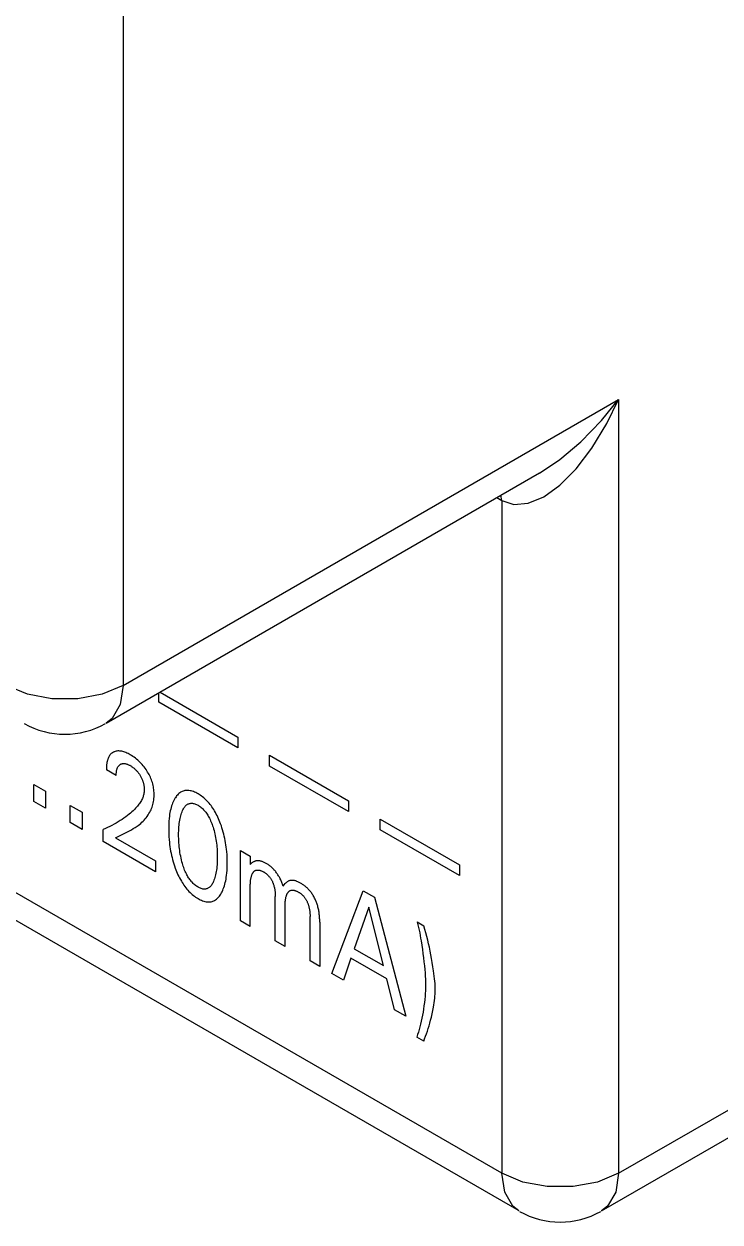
# Model space of a CAD drawing. Extents: x 0 to 420, y 0 to 297.
# Drawn here: x 182.86 to 191.31, y 113.98 to 128.52 of the extents above; entities that cross this region are included whole.
import ezdxf

# ---------------------------------------------------------------- set-up
doc = ezdxf.new("R2010")
doc.units = 0
doc.header["$LTSCALE"] = 23.1
doc.layers.add('40000_ISO', color=7, linetype='CONTINUOUS')

msp = doc.modelspace()

# ---------------------------------------------------------------- linework, layer by layer
at = {"layer": '40000_ISO', "color": 7, "linetype": 'CONTINUOUS'}
for p, q in [((184.064, 155.597), (184.064, 120.487)), ((188.66, 114.567), (164.972, 128.244)), ((188.868, 114.11), (165.179, 127.786)), ((184.064, 120.487), (190.075, 123.957)), ((189.868, 123.702), (190.075, 123.957)), ((189.933, 123.665), (190.075, 123.957)), ((190.075, 123.957), (190.075, 114.567)), ((189.619, 123.445), (189.868, 123.702)), ((189.753, 123.368), (189.933, 123.665)), ((189.364, 123.23), (189.619, 123.445)), ((189.561, 123.117), (189.753, 123.368)), ((189.117, 123.066), (189.364, 123.23)), ((183.857, 120.029), (189.118, 123.067)), ((189.365, 122.92), (189.561, 123.117)), ((189.168, 122.778), (189.365, 122.92)), ((188.6, 122.768), (188.66, 122.732)), ((188.66, 122.732), (188.648, 122.796)), ((188.66, 122.732), (188.807, 122.685)), ((188.66, 122.732), (188.66, 114.567)), ((188.979, 122.699), (189.168, 122.778)), ((188.807, 122.685), (188.979, 122.699)), ((190.075, 114.567), (202.308, 121.63)), ((189.867, 114.11), (201.351, 120.739)), ((182.903, 120.381), (182.65, 120.487)), ((184.064, 120.487), (183.811, 120.381)), ((184.064, 120.487), (184.03, 120.257)), ((184.496, 120.286), (184.496, 120.398)), ((184.512, 120.408), (185.456, 119.862)), ((183.201, 120.325), (182.903, 120.381)), ((183.514, 120.325), (183.201, 120.325)), ((183.811, 120.381), (183.514, 120.325)), ((184.03, 120.257), (183.93, 120.086)), ((185.456, 119.732), (184.496, 120.286)), ((183.93, 120.086), (183.857, 120.029)), ((185.456, 119.862), (185.456, 119.732)), ((183.926, 119.664), (183.921, 119.66)), ((183.93, 119.668), (183.926, 119.664)), ((183.935, 119.671), (183.93, 119.668)), ((183.94, 119.674), (183.935, 119.671)), ((183.945, 119.677), (183.94, 119.674)), ((183.95, 119.68), (183.945, 119.677)), ((183.955, 119.682), (183.95, 119.68)), ((183.966, 119.686), (183.955, 119.682)), ((183.978, 119.69), (183.966, 119.686)), ((183.99, 119.692), (183.978, 119.69)), ((184.002, 119.693), (183.99, 119.692)), ((184.013, 119.693), (184.002, 119.693)), ((184.024, 119.692), (184.013, 119.693)), ((184.036, 119.691), (184.024, 119.692)), ((184.047, 119.689), (184.036, 119.691)), ((184.059, 119.686), (184.047, 119.689)), ((184.071, 119.683), (184.059, 119.686)), ((184.084, 119.678), (184.071, 119.683)), ((184.097, 119.673), (184.084, 119.678)), ((184.111, 119.667), (184.097, 119.673)), ((184.124, 119.661), (184.111, 119.667)), ((183.864, 119.529), (183.863, 119.52)), ((183.863, 119.52), (183.863, 119.511)), ((183.866, 119.537), (183.864, 119.529)), ((183.867, 119.546), (183.866, 119.537)), ((183.868, 119.554), (183.867, 119.546)), ((183.87, 119.563), (183.868, 119.554)), ((183.872, 119.569), (183.87, 119.563)), ((183.873, 119.576), (183.872, 119.569)), ((183.875, 119.582), (183.873, 119.576)), ((183.877, 119.589), (183.875, 119.582)), ((183.879, 119.595), (183.877, 119.589)), ((183.881, 119.601), (183.879, 119.595)), ((183.884, 119.607), (183.881, 119.601)), ((183.886, 119.612), (183.884, 119.607)), ((183.889, 119.618), (183.886, 119.612)), ((183.892, 119.623), (183.889, 119.618)), ((183.895, 119.628), (183.892, 119.623)), ((183.898, 119.633), (183.895, 119.628)), ((183.901, 119.638), (183.898, 119.633)), ((183.905, 119.643), (183.901, 119.638)), ((183.909, 119.648), (183.905, 119.643)), ((183.913, 119.652), (183.909, 119.648)), ((183.917, 119.656), (183.913, 119.652)), ((183.921, 119.66), (183.917, 119.656)), ((184.015, 119.517), (184.019, 119.521)), ((184.019, 119.521), (184.023, 119.525)), ((184.023, 119.525), (184.027, 119.528)), ((184.027, 119.528), (184.032, 119.531)), ((184.032, 119.531), (184.036, 119.533)), ((184.036, 119.533), (184.041, 119.535)), ((184.041, 119.535), (184.046, 119.537)), ((184.046, 119.537), (184.051, 119.538)), ((184.051, 119.538), (184.056, 119.539)), ((184.056, 119.539), (184.062, 119.54)), ((184.062, 119.54), (184.067, 119.541)), ((184.067, 119.541), (184.073, 119.541)), ((184.073, 119.541), (184.079, 119.54)), ((184.079, 119.54), (184.085, 119.54)), ((184.085, 119.54), (184.091, 119.539)), ((184.091, 119.539), (184.097, 119.537)), ((184.097, 119.537), (184.103, 119.536)), ((184.103, 119.536), (184.11, 119.534)), ((184.11, 119.534), (184.116, 119.531)), ((184.116, 119.531), (184.123, 119.529)), ((184.123, 119.529), (184.13, 119.526)), ((184.137, 119.654), (184.124, 119.661)), ((184.13, 119.526), (184.137, 119.522)), ((184.151, 119.647), (184.137, 119.654)), ((184.137, 119.522), (184.144, 119.519)), ((184.144, 119.519), (184.151, 119.515)), ((184.166, 119.637), (184.151, 119.647)), ((184.182, 119.627), (184.166, 119.637)), ((184.197, 119.617), (184.182, 119.627)), ((184.213, 119.605), (184.197, 119.617)), ((184.228, 119.593), (184.213, 119.605)), ((184.242, 119.581), (184.228, 119.593)), ((184.256, 119.569), (184.242, 119.581)), ((184.269, 119.556), (184.256, 119.569)), ((184.283, 119.542), (184.269, 119.556)), ((184.296, 119.528), (184.283, 119.542)), ((184.308, 119.514), (184.296, 119.528)), ((185.84, 119.641), (186.8, 119.086)), ((185.84, 119.51), (185.84, 119.641)), ((183.862, 119.502), (183.861, 119.493)), ((183.861, 119.493), (183.861, 119.484)), ((183.861, 119.484), (183.861, 119.474)), ((183.861, 119.474), (183.861, 119.465)), ((183.981, 119.396), (183.861, 119.465)), ((183.863, 119.511), (183.862, 119.502)), ((183.981, 119.422), (183.982, 119.431)), ((183.981, 119.414), (183.981, 119.422)), ((183.981, 119.405), (183.981, 119.414)), ((183.981, 119.396), (183.981, 119.405)), ((183.982, 119.431), (183.983, 119.439)), ((183.983, 119.439), (183.984, 119.447)), ((183.984, 119.447), (183.986, 119.455)), ((183.986, 119.455), (183.987, 119.462)), ((183.987, 119.462), (183.989, 119.469)), ((183.989, 119.469), (183.991, 119.476)), ((183.991, 119.476), (183.993, 119.482)), ((183.993, 119.482), (183.996, 119.488)), ((183.996, 119.488), (183.998, 119.494)), ((183.998, 119.494), (184.001, 119.499)), ((184.001, 119.499), (184.004, 119.504)), ((184.004, 119.504), (184.008, 119.509)), ((184.008, 119.509), (184.011, 119.513)), ((184.011, 119.513), (184.015, 119.517)), ((184.151, 119.515), (184.157, 119.511)), ((184.157, 119.511), (184.164, 119.507)), ((184.164, 119.507), (184.171, 119.502)), ((184.171, 119.502), (184.177, 119.498)), ((184.177, 119.498), (184.184, 119.493)), ((184.184, 119.493), (184.19, 119.488)), ((184.19, 119.488), (184.197, 119.482)), ((184.197, 119.482), (184.203, 119.477)), ((184.203, 119.477), (184.209, 119.472)), ((184.209, 119.472), (184.215, 119.467)), ((184.215, 119.467), (184.22, 119.461)), ((184.22, 119.461), (184.226, 119.455)), ((184.226, 119.455), (184.232, 119.449)), ((184.232, 119.449), (184.237, 119.443)), ((184.237, 119.443), (184.242, 119.436)), ((184.242, 119.436), (184.247, 119.43)), ((184.247, 119.43), (184.252, 119.423)), ((184.252, 119.423), (184.257, 119.417)), ((184.257, 119.417), (184.262, 119.41)), ((184.262, 119.41), (184.266, 119.403)), ((184.266, 119.403), (184.271, 119.396)), ((184.271, 119.396), (184.275, 119.388)), ((184.275, 119.388), (184.28, 119.38)), ((184.28, 119.38), (184.284, 119.372)), ((184.32, 119.499), (184.308, 119.514)), ((184.331, 119.484), (184.32, 119.499)), ((184.342, 119.468), (184.331, 119.484)), ((184.353, 119.452), (184.342, 119.468)), ((184.362, 119.437), (184.353, 119.452)), ((184.371, 119.421), (184.362, 119.437)), ((184.379, 119.406), (184.371, 119.421)), ((184.387, 119.39), (184.379, 119.406)), ((184.395, 119.374), (184.387, 119.39)), ((184.401, 119.358), (184.395, 119.374)), ((186.8, 118.956), (185.84, 119.51)), ((182.979, 119.287), (183.121, 119.205)), ((182.979, 119.08), (182.979, 119.287)), ((184.284, 119.372), (184.288, 119.364)), ((184.288, 119.364), (184.292, 119.356)), ((184.292, 119.356), (184.295, 119.348)), ((184.295, 119.348), (184.298, 119.34)), ((184.298, 119.34), (184.301, 119.332)), ((184.301, 119.332), (184.304, 119.325)), ((184.304, 119.325), (184.306, 119.317)), ((184.306, 119.317), (184.308, 119.31)), ((184.308, 119.31), (184.31, 119.302)), ((184.31, 119.302), (184.312, 119.295)), ((184.312, 119.295), (184.314, 119.287)), ((184.314, 119.287), (184.315, 119.28)), ((184.315, 119.28), (184.317, 119.271)), ((184.317, 119.271), (184.318, 119.261)), ((184.318, 119.261), (184.319, 119.252)), ((184.319, 119.252), (184.32, 119.243)), ((184.32, 119.243), (184.32, 119.234)), ((184.32, 119.234), (184.321, 119.226)), ((184.408, 119.341), (184.401, 119.358)), ((184.413, 119.325), (184.408, 119.341)), ((184.419, 119.308), (184.413, 119.325)), ((184.423, 119.292), (184.419, 119.308)), ((184.427, 119.275), (184.423, 119.292)), ((184.431, 119.259), (184.427, 119.275)), ((184.434, 119.241), (184.431, 119.259)), ((184.436, 119.223), (184.434, 119.241)), ((183.121, 119.205), (183.121, 118.998)), ((184.286, 119.091), (184.279, 119.079)), ((184.292, 119.103), (184.286, 119.091)), ((184.298, 119.116), (184.292, 119.103)), ((184.302, 119.126), (184.298, 119.116)), ((184.306, 119.136), (184.302, 119.126)), ((184.309, 119.147), (184.306, 119.136)), ((184.312, 119.158), (184.309, 119.147)), ((184.315, 119.169), (184.312, 119.158)), ((184.317, 119.18), (184.315, 119.169)), ((184.319, 119.192), (184.317, 119.18)), ((184.32, 119.204), (184.319, 119.192)), ((184.321, 119.217), (184.32, 119.204)), ((184.321, 119.226), (184.321, 119.217)), ((184.433, 119.079), (184.436, 119.097)), ((184.438, 119.206), (184.436, 119.223)), ((184.436, 119.097), (184.438, 119.116)), ((184.439, 119.188), (184.438, 119.206)), ((184.438, 119.116), (184.44, 119.135)), ((184.44, 119.171), (184.439, 119.188)), ((184.44, 119.155), (184.44, 119.171)), ((184.44, 119.135), (184.44, 119.155)), ((184.68, 119.092), (184.672, 119.077)), ((184.688, 119.107), (184.68, 119.092)), ((184.696, 119.122), (184.688, 119.107)), ((184.699, 119.125), (184.696, 119.122)), ((184.706, 119.137), (184.699, 119.125)), ((184.714, 119.147), (184.706, 119.137)), ((184.723, 119.157), (184.714, 119.147)), ((184.732, 119.167), (184.723, 119.157)), ((184.741, 119.175), (184.732, 119.167)), ((184.751, 119.183), (184.741, 119.175)), ((184.761, 119.191), (184.751, 119.183)), ((184.772, 119.197), (184.761, 119.191)), ((184.782, 119.202), (184.772, 119.197)), ((184.793, 119.206), (184.782, 119.202)), ((184.804, 119.209), (184.793, 119.206)), ((184.815, 119.211), (184.804, 119.209)), ((184.827, 119.213), (184.815, 119.211)), ((184.839, 119.214), (184.827, 119.213)), ((184.851, 119.213), (184.839, 119.214)), ((184.863, 119.212), (184.851, 119.213)), ((184.876, 119.21), (184.863, 119.212)), ((184.89, 119.207), (184.876, 119.21)), ((184.903, 119.203), (184.89, 119.207)), ((184.917, 119.199), (184.903, 119.203)), ((184.931, 119.193), (184.917, 119.199)), ((184.945, 119.187), (184.931, 119.193)), ((184.959, 119.18), (184.945, 119.187)), ((184.973, 119.172), (184.959, 119.18)), ((184.987, 119.164), (184.973, 119.172)), ((185.001, 119.155), (184.987, 119.164)), ((185.015, 119.145), (185.001, 119.155)), ((185.028, 119.134), (185.015, 119.145)), ((185.042, 119.123), (185.028, 119.134)), ((185.056, 119.112), (185.042, 119.123)), ((185.069, 119.099), (185.056, 119.112)), ((185.082, 119.086), (185.069, 119.099)), ((185.095, 119.073), (185.082, 119.086)), ((186.8, 119.086), (186.8, 118.956)), ((183.121, 118.998), (182.979, 119.08)), ((183.423, 119.03), (183.566, 118.948)), ((183.423, 118.824), (183.423, 119.03)), ((183.566, 118.948), (183.566, 118.741)), ((184.153, 118.938), (184.136, 118.925)), ((184.169, 118.953), (184.153, 118.938)), ((184.185, 118.967), (184.169, 118.953)), ((184.201, 118.982), (184.185, 118.967)), ((184.216, 118.998), (184.201, 118.982)), ((184.231, 119.014), (184.216, 118.998)), ((184.24, 119.024), (184.231, 119.014)), ((184.248, 119.034), (184.24, 119.024)), ((184.256, 119.045), (184.248, 119.034)), ((184.264, 119.056), (184.256, 119.045)), ((184.272, 119.067), (184.264, 119.056)), ((184.279, 119.079), (184.272, 119.067)), ((184.378, 118.933), (184.388, 118.951)), ((184.388, 118.951), (184.396, 118.965)), ((184.396, 118.965), (184.403, 118.98)), ((184.403, 118.98), (184.409, 118.995)), ((184.409, 118.995), (184.415, 119.011)), ((184.415, 119.011), (184.42, 119.027)), ((184.42, 119.027), (184.425, 119.044)), ((184.425, 119.044), (184.429, 119.061)), ((184.429, 119.061), (184.433, 119.079)), ((184.633, 118.946), (184.629, 118.924)), ((184.637, 118.967), (184.633, 118.946)), ((184.642, 118.988), (184.637, 118.967)), ((184.647, 119.008), (184.642, 118.988)), ((184.653, 119.027), (184.647, 119.008)), ((184.659, 119.044), (184.653, 119.027)), ((184.665, 119.061), (184.659, 119.044)), ((184.672, 119.077), (184.665, 119.061)), ((184.768, 118.923), (184.773, 118.939)), ((184.773, 118.939), (184.779, 118.954)), ((184.779, 118.954), (184.785, 118.969)), ((184.785, 118.969), (184.79, 118.979)), ((184.79, 118.979), (184.795, 118.989)), ((184.795, 118.989), (184.8, 118.998)), ((184.8, 118.998), (184.806, 119.007)), ((184.806, 119.007), (184.812, 119.015)), ((184.812, 119.015), (184.819, 119.023)), ((184.819, 119.023), (184.826, 119.03)), ((184.826, 119.03), (184.833, 119.037)), ((184.833, 119.037), (184.84, 119.042)), ((184.84, 119.042), (184.847, 119.046)), ((184.847, 119.046), (184.854, 119.05)), ((184.854, 119.05), (184.862, 119.053)), ((184.862, 119.053), (184.87, 119.055)), ((184.87, 119.055), (184.878, 119.057)), ((184.878, 119.057), (184.887, 119.058)), ((184.887, 119.058), (184.896, 119.058)), ((184.896, 119.058), (184.905, 119.058)), ((184.905, 119.058), (184.914, 119.056)), ((184.914, 119.056), (184.924, 119.054)), ((184.924, 119.054), (184.933, 119.051)), ((184.933, 119.051), (184.943, 119.048)), ((184.943, 119.048), (184.953, 119.043)), ((184.953, 119.043), (184.963, 119.039)), ((184.963, 119.039), (184.973, 119.033)), ((184.973, 119.033), (184.983, 119.027)), ((184.983, 119.027), (184.992, 119.021)), ((184.992, 119.021), (185.002, 119.013)), ((185.002, 119.013), (185.012, 119.006)), ((185.012, 119.006), (185.022, 118.998)), ((185.022, 118.998), (185.031, 118.989)), ((185.031, 118.989), (185.04, 118.98)), ((185.04, 118.98), (185.049, 118.97)), ((185.049, 118.97), (185.058, 118.959)), ((185.058, 118.959), (185.067, 118.948)), ((185.067, 118.948), (185.075, 118.937)), ((185.075, 118.937), (185.083, 118.925)), ((185.107, 119.059), (185.095, 119.073)), ((185.119, 119.044), (185.107, 119.059)), ((185.131, 119.029), (185.119, 119.044)), ((185.142, 119.014), (185.131, 119.029)), ((185.153, 118.998), (185.142, 119.014)), ((185.163, 118.982), (185.153, 118.998)), ((185.173, 118.965), (185.163, 118.982)), ((185.184, 118.946), (185.173, 118.965)), ((185.195, 118.927), (185.184, 118.946)), ((183.566, 118.741), (183.423, 118.824)), ((183.954, 118.803), (183.929, 118.79)), ((183.979, 118.817), (183.954, 118.803)), ((184.003, 118.832), (183.979, 118.817)), ((184.028, 118.847), (184.003, 118.832)), ((184.051, 118.862), (184.028, 118.847)), ((184.074, 118.878), (184.051, 118.862)), ((184.097, 118.894), (184.074, 118.878)), ((184.119, 118.911), (184.097, 118.894)), ((184.136, 118.925), (184.119, 118.911)), ((184.248, 118.79), (184.263, 118.802)), ((184.263, 118.802), (184.278, 118.814)), ((184.278, 118.814), (184.292, 118.827)), ((184.292, 118.827), (184.306, 118.84)), ((184.306, 118.84), (184.319, 118.854)), ((184.319, 118.854), (184.332, 118.868)), ((184.332, 118.868), (184.344, 118.883)), ((184.344, 118.883), (184.356, 118.899)), ((184.356, 118.899), (184.367, 118.916)), ((184.367, 118.916), (184.378, 118.933)), ((184.618, 118.812), (184.617, 118.781)), ((184.62, 118.842), (184.618, 118.812)), ((184.623, 118.872), (184.62, 118.842)), ((184.626, 118.902), (184.623, 118.872)), ((184.629, 118.924), (184.626, 118.902)), ((184.741, 118.771), (184.743, 118.793)), ((184.743, 118.793), (184.745, 118.813)), ((184.745, 118.813), (184.748, 118.833)), ((184.748, 118.833), (184.751, 118.853)), ((184.751, 118.853), (184.755, 118.872)), ((184.755, 118.872), (184.759, 118.89)), ((184.759, 118.89), (184.763, 118.907)), ((184.763, 118.907), (184.768, 118.923)), ((185.083, 118.925), (185.091, 118.913)), ((185.091, 118.913), (185.098, 118.901)), ((185.098, 118.901), (185.105, 118.889)), ((185.105, 118.889), (185.112, 118.876)), ((185.112, 118.876), (185.119, 118.861)), ((185.119, 118.861), (185.126, 118.845)), ((185.126, 118.845), (185.133, 118.83)), ((185.133, 118.83), (185.139, 118.814)), ((185.139, 118.814), (185.145, 118.799)), ((185.145, 118.799), (185.15, 118.783)), ((185.205, 118.908), (185.195, 118.927)), ((185.214, 118.888), (185.205, 118.908)), ((185.223, 118.869), (185.214, 118.888)), ((185.231, 118.849), (185.223, 118.869)), ((185.239, 118.829), (185.231, 118.849)), ((185.247, 118.809), (185.239, 118.829)), ((185.256, 118.784), (185.247, 118.809)), ((187.184, 118.865), (188.144, 118.311)), ((187.184, 118.734), (187.184, 118.865)), ((183.85, 118.751), (183.823, 118.74)), ((183.823, 118.593), (183.823, 118.74)), ((183.876, 118.764), (183.85, 118.751)), ((183.903, 118.776), (183.876, 118.764)), ((183.929, 118.79), (183.903, 118.776)), ((183.973, 118.64), (183.997, 118.651)), ((183.997, 118.651), (184.069, 118.686)), ((184.069, 118.686), (184.093, 118.698)), ((184.093, 118.698), (184.117, 118.71)), ((184.117, 118.71), (184.141, 118.723)), ((184.141, 118.723), (184.164, 118.736)), ((184.164, 118.736), (184.188, 118.75)), ((184.188, 118.75), (184.21, 118.764)), ((184.21, 118.764), (184.233, 118.779)), ((184.233, 118.779), (184.248, 118.79)), ((184.617, 118.781), (184.617, 118.749)), ((184.617, 118.749), (184.617, 118.717)), ((184.617, 118.717), (184.618, 118.684)), ((184.618, 118.684), (184.62, 118.651)), ((184.62, 118.651), (184.622, 118.617)), ((184.738, 118.701), (184.739, 118.725)), ((184.738, 118.677), (184.738, 118.701)), ((184.738, 118.653), (184.738, 118.677)), ((184.739, 118.629), (184.738, 118.653)), ((184.739, 118.725), (184.74, 118.748)), ((184.74, 118.748), (184.741, 118.771)), ((185.15, 118.783), (185.156, 118.768)), ((185.156, 118.768), (185.16, 118.752)), ((185.16, 118.752), (185.162, 118.747)), ((185.162, 118.747), (185.168, 118.726)), ((185.168, 118.726), (185.173, 118.705)), ((185.173, 118.705), (185.178, 118.685)), ((185.178, 118.685), (185.182, 118.664)), ((185.182, 118.664), (185.186, 118.643)), ((185.264, 118.759), (185.256, 118.784)), ((185.272, 118.734), (185.264, 118.759)), ((185.279, 118.708), (185.272, 118.734)), ((185.286, 118.683), (185.279, 118.708)), ((185.292, 118.659), (185.286, 118.683)), ((185.298, 118.632), (185.292, 118.659)), ((188.144, 118.18), (187.184, 118.734)), ((184.459, 118.225), (183.823, 118.593)), ((183.973, 118.64), (184.459, 118.359)), ((184.622, 118.617), (184.626, 118.583)), ((184.626, 118.583), (184.629, 118.557)), ((184.629, 118.557), (184.633, 118.531)), ((184.633, 118.531), (184.637, 118.504)), ((184.637, 118.504), (184.641, 118.478)), ((184.74, 118.604), (184.739, 118.629)), ((184.741, 118.579), (184.74, 118.604)), ((184.743, 118.554), (184.741, 118.579)), ((184.745, 118.531), (184.743, 118.554)), ((184.748, 118.508), (184.745, 118.531)), ((184.751, 118.484), (184.748, 118.508)), ((185.186, 118.643), (185.191, 118.62)), ((185.191, 118.62), (185.194, 118.597)), ((185.194, 118.597), (185.197, 118.574)), ((185.197, 118.574), (185.2, 118.551)), ((185.2, 118.551), (185.202, 118.528)), ((185.202, 118.528), (185.204, 118.503)), ((185.204, 118.503), (185.206, 118.479)), ((185.303, 118.606), (185.298, 118.632)), ((185.308, 118.579), (185.303, 118.606)), ((185.312, 118.553), (185.308, 118.579)), ((185.316, 118.527), (185.312, 118.553)), ((185.319, 118.502), (185.316, 118.527)), ((185.323, 118.468), (185.319, 118.502)), ((184.459, 118.359), (184.459, 118.225)), ((184.641, 118.478), (184.647, 118.451)), ((184.647, 118.451), (184.653, 118.424)), ((184.653, 118.424), (184.659, 118.399)), ((184.659, 118.399), (184.665, 118.374)), ((184.665, 118.374), (184.672, 118.348)), ((184.754, 118.461), (184.751, 118.484)), ((184.758, 118.437), (184.754, 118.461)), ((184.763, 118.415), (184.758, 118.437)), ((184.767, 118.393), (184.763, 118.415)), ((184.772, 118.371), (184.767, 118.393)), ((184.778, 118.349), (184.772, 118.371)), ((185.206, 118.479), (185.207, 118.454)), ((185.207, 118.359), (185.206, 118.335)), ((185.207, 118.454), (185.207, 118.43)), ((185.207, 118.43), (185.207, 118.406)), ((185.207, 118.406), (185.207, 118.382)), ((185.207, 118.382), (185.207, 118.359)), ((185.325, 118.435), (185.323, 118.468)), ((185.327, 118.402), (185.325, 118.435)), ((185.328, 118.37), (185.327, 118.402)), ((185.328, 118.338), (185.328, 118.37)), ((185.489, 118.484), (185.607, 118.416)), ((185.489, 117.631), (185.489, 118.484)), ((185.607, 118.416), (185.607, 118.315)), ((185.669, 118.356), (185.663, 118.354)), ((185.675, 118.358), (185.669, 118.356)), ((185.682, 118.359), (185.675, 118.358)), ((185.688, 118.36), (185.682, 118.359)), ((185.695, 118.36), (185.688, 118.36)), ((185.702, 118.36), (185.695, 118.36)), ((185.709, 118.36), (185.702, 118.36)), ((185.716, 118.359), (185.709, 118.36)), ((185.723, 118.358), (185.716, 118.359)), ((185.73, 118.357), (185.723, 118.358)), ((185.738, 118.355), (185.73, 118.357)), ((185.746, 118.353), (185.738, 118.355)), ((184.672, 118.348), (184.68, 118.323)), ((184.68, 118.323), (184.688, 118.298)), ((184.688, 118.298), (184.697, 118.272)), ((184.697, 118.272), (184.705, 118.252)), ((184.705, 118.252), (184.713, 118.231)), ((184.713, 118.231), (184.721, 118.211)), ((184.721, 118.211), (184.73, 118.191)), ((184.784, 118.327), (184.778, 118.349)), ((184.789, 118.311), (184.784, 118.327)), ((184.794, 118.295), (184.789, 118.311)), ((184.799, 118.279), (184.794, 118.295)), ((184.805, 118.263), (184.799, 118.279)), ((184.811, 118.247), (184.805, 118.263)), ((184.818, 118.231), (184.811, 118.247)), ((184.825, 118.216), (184.818, 118.231)), ((184.833, 118.2), (184.825, 118.216)), ((185.194, 118.228), (185.191, 118.209)), ((185.197, 118.248), (185.194, 118.228)), ((185.2, 118.268), (185.197, 118.248)), ((185.202, 118.289), (185.2, 118.268)), ((185.204, 118.312), (185.202, 118.289)), ((185.206, 118.335), (185.204, 118.312)), ((185.319, 118.183), (185.323, 118.213)), ((185.323, 118.213), (185.325, 118.244)), ((185.325, 118.244), (185.327, 118.275)), ((185.327, 118.275), (185.328, 118.306)), ((185.328, 118.306), (185.328, 118.338)), ((185.607, 118.315), (185.618, 118.325)), ((185.623, 118.33), (185.618, 118.325)), ((185.628, 118.334), (185.623, 118.33)), ((185.633, 118.339), (185.628, 118.334)), ((185.639, 118.342), (185.633, 118.339)), ((185.634, 118.206), (185.637, 118.21)), ((185.637, 118.21), (185.639, 118.215)), ((185.645, 118.346), (185.639, 118.342)), ((185.639, 118.215), (185.642, 118.219)), ((185.642, 118.219), (185.645, 118.223)), ((185.65, 118.349), (185.645, 118.346)), ((185.645, 118.223), (185.648, 118.226)), ((185.648, 118.226), (185.652, 118.23)), ((185.657, 118.352), (185.65, 118.349)), ((185.652, 118.23), (185.655, 118.233)), ((185.655, 118.233), (185.659, 118.236)), ((185.663, 118.354), (185.657, 118.352)), ((185.659, 118.236), (185.663, 118.238)), ((185.663, 118.238), (185.667, 118.241)), ((185.667, 118.241), (185.671, 118.243)), ((185.671, 118.243), (185.675, 118.245)), ((185.675, 118.245), (185.679, 118.246)), ((185.679, 118.246), (185.684, 118.247)), ((185.684, 118.247), (185.689, 118.248)), ((185.689, 118.248), (185.694, 118.248)), ((185.694, 118.248), (185.699, 118.248)), ((185.699, 118.248), (185.705, 118.248)), ((185.705, 118.248), (185.71, 118.247)), ((185.71, 118.247), (185.716, 118.246)), ((185.716, 118.246), (185.722, 118.245)), ((185.722, 118.245), (185.728, 118.243)), ((185.728, 118.243), (185.733, 118.241)), ((185.733, 118.241), (185.739, 118.239)), ((185.739, 118.239), (185.745, 118.236)), ((185.745, 118.236), (185.751, 118.234)), ((185.753, 118.351), (185.746, 118.353)), ((185.751, 118.234), (185.758, 118.231)), ((185.761, 118.348), (185.753, 118.351)), ((185.758, 118.231), (185.764, 118.227)), ((185.769, 118.344), (185.761, 118.348)), ((185.764, 118.227), (185.77, 118.224)), ((185.777, 118.341), (185.769, 118.344)), ((185.77, 118.224), (185.775, 118.221)), ((185.775, 118.221), (185.781, 118.217)), ((185.785, 118.337), (185.777, 118.341)), ((185.781, 118.217), (185.787, 118.213)), ((185.793, 118.333), (185.785, 118.337)), ((185.787, 118.213), (185.792, 118.209)), ((185.792, 118.209), (185.798, 118.205)), ((185.801, 118.328), (185.793, 118.333)), ((185.809, 118.324), (185.801, 118.328)), ((185.817, 118.319), (185.809, 118.324)), ((185.825, 118.313), (185.817, 118.319)), ((185.833, 118.308), (185.825, 118.313)), ((185.841, 118.302), (185.833, 118.308)), ((185.848, 118.296), (185.841, 118.302)), ((185.856, 118.29), (185.848, 118.296)), ((185.864, 118.283), (185.856, 118.29)), ((185.871, 118.276), (185.864, 118.283)), ((185.878, 118.27), (185.871, 118.276)), ((185.885, 118.263), (185.878, 118.27)), ((185.892, 118.255), (185.885, 118.263)), ((185.899, 118.248), (185.892, 118.255)), ((185.905, 118.24), (185.899, 118.248)), ((185.912, 118.232), (185.905, 118.24)), ((185.918, 118.224), (185.912, 118.232)), ((185.925, 118.215), (185.918, 118.224)), ((185.931, 118.207), (185.925, 118.215)), ((188.144, 118.311), (188.144, 118.18)), ((184.73, 118.191), (184.74, 118.171)), ((184.74, 118.171), (184.749, 118.151)), ((184.749, 118.151), (184.76, 118.131)), ((184.76, 118.131), (184.771, 118.112)), ((184.771, 118.112), (184.781, 118.095)), ((184.781, 118.095), (184.792, 118.079)), ((184.792, 118.079), (184.803, 118.062)), ((184.839, 118.189), (184.833, 118.2)), ((184.845, 118.177), (184.839, 118.189)), ((184.851, 118.166), (184.845, 118.177)), ((184.858, 118.155), (184.851, 118.166)), ((184.865, 118.144), (184.858, 118.155)), ((184.872, 118.134), (184.865, 118.144)), ((184.88, 118.124), (184.872, 118.134)), ((184.888, 118.114), (184.88, 118.124)), ((184.896, 118.104), (184.888, 118.114)), ((184.905, 118.095), (184.896, 118.104)), ((184.914, 118.085), (184.905, 118.095)), ((184.923, 118.076), (184.914, 118.085)), ((184.933, 118.068), (184.923, 118.076)), ((184.943, 118.06), (184.933, 118.068)), ((185.14, 118.07), (185.134, 118.061)), ((185.146, 118.079), (185.14, 118.07)), ((185.151, 118.089), (185.146, 118.079)), ((185.156, 118.099), (185.151, 118.089)), ((185.161, 118.109), (185.156, 118.099)), ((185.167, 118.125), (185.161, 118.109)), ((185.173, 118.14), (185.167, 118.125)), ((185.178, 118.156), (185.173, 118.14)), ((185.183, 118.173), (185.178, 118.156)), ((185.187, 118.19), (185.183, 118.173)), ((185.191, 118.209), (185.187, 118.19)), ((185.293, 118.055), (185.299, 118.075)), ((185.299, 118.075), (185.304, 118.096)), ((185.304, 118.096), (185.309, 118.117)), ((185.309, 118.117), (185.313, 118.138)), ((185.313, 118.138), (185.316, 118.16)), ((185.316, 118.16), (185.319, 118.183)), ((185.607, 118.074), (185.608, 118.083)), ((185.607, 118.064), (185.607, 118.074)), ((185.607, 118.055), (185.607, 118.064)), ((185.608, 118.093), (185.609, 118.102)), ((185.608, 118.083), (185.608, 118.093)), ((185.609, 118.111), (185.61, 118.12)), ((185.609, 118.102), (185.609, 118.111)), ((185.61, 118.12), (185.611, 118.129)), ((185.611, 118.129), (185.613, 118.138)), ((185.613, 118.138), (185.614, 118.146)), ((185.614, 118.146), (185.616, 118.155)), ((185.616, 118.155), (185.618, 118.163)), ((185.618, 118.163), (185.62, 118.171)), ((185.62, 118.171), (185.622, 118.179)), ((185.622, 118.179), (185.625, 118.186)), ((185.625, 118.186), (185.627, 118.191)), ((185.627, 118.191), (185.629, 118.196)), ((185.629, 118.196), (185.632, 118.201)), ((185.632, 118.201), (185.634, 118.206)), ((185.798, 118.205), (185.803, 118.201)), ((185.803, 118.201), (185.809, 118.196)), ((185.809, 118.196), (185.814, 118.192)), ((185.814, 118.192), (185.819, 118.187)), ((185.819, 118.187), (185.824, 118.182)), ((185.824, 118.182), (185.829, 118.177)), ((185.829, 118.177), (185.834, 118.171)), ((185.834, 118.171), (185.839, 118.166)), ((185.839, 118.166), (185.844, 118.16)), ((185.844, 118.16), (185.848, 118.154)), ((185.848, 118.154), (185.853, 118.148)), ((185.853, 118.148), (185.857, 118.141)), ((185.857, 118.141), (185.861, 118.135)), ((185.861, 118.135), (185.864, 118.128)), ((185.864, 118.128), (185.868, 118.122)), ((185.868, 118.122), (185.871, 118.115)), ((185.871, 118.115), (185.875, 118.108)), ((185.875, 118.108), (185.878, 118.101)), ((185.878, 118.101), (185.881, 118.094)), ((185.881, 118.094), (185.884, 118.087)), ((185.884, 118.087), (185.886, 118.08)), ((185.886, 118.08), (185.889, 118.073)), ((185.889, 118.073), (185.891, 118.066)), ((185.891, 118.066), (185.893, 118.059)), ((185.937, 118.198), (185.931, 118.207)), ((185.943, 118.189), (185.937, 118.198)), ((185.949, 118.179), (185.943, 118.189)), ((185.955, 118.17), (185.949, 118.179)), ((185.96, 118.161), (185.955, 118.17)), ((185.965, 118.151), (185.96, 118.161)), ((185.971, 118.14), (185.965, 118.151)), ((185.976, 118.129), (185.971, 118.14)), ((185.982, 118.118), (185.976, 118.129)), ((185.986, 118.108), (185.982, 118.118)), ((185.991, 118.097), (185.986, 118.108)), ((185.995, 118.086), (185.991, 118.097)), ((185.999, 118.075), (185.995, 118.086)), ((186.003, 118.064), (185.999, 118.075)), ((186.007, 118.053), (186.003, 118.064)), ((186.007, 118.053), (186.031, 118.083)), ((186.036, 118.089), (186.031, 118.083)), ((186.041, 118.093), (186.036, 118.089)), ((186.046, 118.098), (186.041, 118.093)), ((186.051, 118.102), (186.046, 118.098)), ((186.056, 118.106), (186.051, 118.102)), ((186.062, 118.109), (186.056, 118.106)), ((186.068, 118.113), (186.062, 118.109)), ((186.074, 118.115), (186.068, 118.113)), ((186.08, 118.118), (186.074, 118.115)), ((186.087, 118.12), (186.08, 118.118)), ((186.094, 118.121), (186.087, 118.12)), ((186.102, 118.122), (186.094, 118.121)), ((186.109, 118.122), (186.102, 118.122)), ((186.117, 118.122), (186.109, 118.122)), ((186.125, 118.122), (186.117, 118.122)), ((186.133, 118.121), (186.125, 118.122)), ((186.142, 118.119), (186.133, 118.121)), ((186.15, 118.117), (186.142, 118.119)), ((186.158, 118.115), (186.15, 118.117)), ((186.166, 118.112), (186.158, 118.115)), ((186.174, 118.109), (186.166, 118.112)), ((186.183, 118.106), (186.174, 118.109)), ((186.191, 118.102), (186.183, 118.106)), ((186.199, 118.098), (186.191, 118.102)), ((186.208, 118.093), (186.199, 118.098)), ((186.216, 118.088), (186.208, 118.093)), ((186.225, 118.084), (186.216, 118.088)), ((186.233, 118.079), (186.225, 118.084)), ((186.241, 118.074), (186.233, 118.079)), ((186.249, 118.068), (186.241, 118.074)), ((186.257, 118.062), (186.249, 118.068)), ((184.803, 118.062), (184.814, 118.047)), ((184.814, 118.047), (184.826, 118.031)), ((184.826, 118.031), (184.838, 118.016)), ((184.838, 118.016), (184.85, 118.002)), ((184.85, 118.002), (184.863, 117.988)), ((184.863, 117.988), (184.876, 117.975)), ((184.876, 117.975), (184.889, 117.963)), ((184.889, 117.963), (184.903, 117.951)), ((184.903, 117.951), (184.917, 117.939)), ((184.917, 117.939), (184.93, 117.929)), ((184.93, 117.929), (184.944, 117.919)), ((184.953, 118.053), (184.943, 118.06)), ((184.944, 117.919), (184.958, 117.91)), ((184.963, 118.046), (184.953, 118.053)), ((184.973, 118.04), (184.963, 118.046)), ((184.983, 118.035), (184.973, 118.04)), ((184.993, 118.03), (184.983, 118.035)), ((185.002, 118.026), (184.993, 118.03)), ((185.012, 118.022), (185.002, 118.026)), ((185.022, 118.019), (185.012, 118.022)), ((185.031, 118.017), (185.022, 118.019)), ((185.041, 118.016), (185.031, 118.017)), ((185.05, 118.015), (185.041, 118.016)), ((185.058, 118.016), (185.05, 118.015)), ((185.065, 118.017), (185.058, 118.016)), ((185.073, 118.018), (185.065, 118.017)), ((185.08, 118.02), (185.073, 118.018)), ((185.087, 118.023), (185.08, 118.02)), ((185.094, 118.026), (185.087, 118.023)), ((185.1, 118.03), (185.094, 118.026)), ((185.107, 118.034), (185.1, 118.03)), ((185.112, 118.039), (185.107, 118.034)), ((185.12, 118.045), (185.112, 118.039)), ((185.127, 118.053), (185.12, 118.045)), ((185.134, 118.061), (185.127, 118.053)), ((185.215, 117.911), (185.224, 117.921)), ((185.224, 117.921), (185.232, 117.931)), ((185.232, 117.931), (185.24, 117.943)), ((185.24, 117.943), (185.248, 117.954)), ((185.248, 117.954), (185.257, 117.969)), ((185.257, 117.969), (185.265, 117.985)), ((185.265, 117.985), (185.273, 118.002)), ((185.273, 118.002), (185.28, 118.019)), ((185.28, 118.019), (185.287, 118.037)), ((185.287, 118.037), (185.293, 118.055)), ((185.607, 117.563), (185.607, 118.055)), ((185.893, 118.059), (185.895, 118.052)), ((185.895, 118.052), (185.898, 118.042)), ((185.898, 118.042), (185.9, 118.033)), ((185.9, 118.033), (185.902, 118.023)), ((185.902, 118.023), (185.904, 118.014)), ((185.904, 118.014), (185.905, 118.005)), ((185.905, 118.005), (185.907, 117.996)), ((185.907, 117.996), (185.908, 117.987)), ((185.908, 117.987), (185.909, 117.978)), ((185.909, 117.978), (185.909, 117.969)), ((185.909, 117.969), (185.91, 117.96)), ((185.91, 117.96), (185.91, 117.952)), ((185.91, 117.952), (185.911, 117.943)), ((185.911, 117.943), (185.911, 117.935)), ((185.911, 117.935), (185.911, 117.926)), ((185.911, 117.387), (185.911, 117.926)), ((186.038, 117.911), (186.04, 117.919)), ((186.04, 117.919), (186.042, 117.927)), ((186.042, 117.927), (186.045, 117.935)), ((186.045, 117.935), (186.047, 117.943)), ((186.047, 117.943), (186.049, 117.948)), ((186.049, 117.948), (186.052, 117.953)), ((186.052, 117.953), (186.054, 117.957)), ((186.054, 117.957), (186.056, 117.962)), ((186.056, 117.962), (186.059, 117.966)), ((186.059, 117.966), (186.062, 117.971)), ((186.062, 117.971), (186.065, 117.975)), ((186.065, 117.975), (186.068, 117.979)), ((186.068, 117.979), (186.071, 117.982)), ((186.071, 117.982), (186.074, 117.986)), ((186.074, 117.986), (186.077, 117.989)), ((186.077, 117.989), (186.081, 117.992)), ((186.081, 117.992), (186.085, 117.995)), ((186.085, 117.995), (186.089, 117.997)), ((186.089, 117.997), (186.093, 117.999)), ((186.093, 117.999), (186.097, 118.001)), ((186.097, 118.001), (186.102, 118.002)), ((186.102, 118.002), (186.106, 118.003)), ((186.106, 118.003), (186.111, 118.004)), ((186.111, 118.004), (186.116, 118.004)), ((186.116, 118.004), (186.122, 118.004)), ((186.122, 118.004), (186.127, 118.004)), ((186.127, 118.004), (186.132, 118.003)), ((186.132, 118.003), (186.138, 118.002)), ((186.138, 118.002), (186.144, 118.001)), ((186.144, 118.001), (186.15, 117.999)), ((186.15, 117.999), (186.155, 117.997)), ((186.155, 117.997), (186.161, 117.995)), ((186.161, 117.995), (186.167, 117.993)), ((186.167, 117.993), (186.173, 117.99)), ((186.173, 117.99), (186.179, 117.987)), ((186.179, 117.987), (186.186, 117.984)), ((186.186, 117.984), (186.192, 117.98)), ((186.192, 117.98), (186.197, 117.977)), ((186.197, 117.977), (186.203, 117.974)), ((186.203, 117.974), (186.208, 117.97)), ((186.208, 117.97), (186.214, 117.966)), ((186.214, 117.966), (186.22, 117.962)), ((186.22, 117.962), (186.225, 117.958)), ((186.225, 117.958), (186.23, 117.953)), ((186.23, 117.953), (186.236, 117.948)), ((186.236, 117.948), (186.241, 117.944)), ((186.241, 117.944), (186.246, 117.938)), ((186.246, 117.938), (186.251, 117.933)), ((186.251, 117.933), (186.256, 117.928)), ((186.256, 117.928), (186.261, 117.922)), ((186.265, 118.056), (186.257, 118.062)), ((186.261, 117.922), (186.265, 117.916)), ((186.273, 118.05), (186.265, 118.056)), ((186.281, 118.044), (186.273, 118.05)), ((186.289, 118.037), (186.281, 118.044)), ((186.296, 118.03), (186.289, 118.037)), ((186.304, 118.023), (186.296, 118.03)), ((186.311, 118.015), (186.304, 118.023)), ((186.319, 118.008), (186.311, 118.015)), ((186.326, 118), (186.319, 118.008)), ((186.333, 117.991), (186.326, 118)), ((186.34, 117.983), (186.333, 117.991)), ((186.347, 117.974), (186.34, 117.983)), ((186.353, 117.965), (186.347, 117.974)), ((186.359, 117.956), (186.353, 117.965)), ((186.366, 117.946), (186.359, 117.956)), ((186.371, 117.937), (186.366, 117.946)), ((186.377, 117.927), (186.371, 117.937)), ((186.383, 117.917), (186.377, 117.927)), ((186.597, 116.991), (186.976, 117.997)), ((186.976, 117.997), (187.114, 117.917)), ((184.958, 117.91), (184.973, 117.901)), ((184.973, 117.901), (184.987, 117.893)), ((184.987, 117.893), (185.001, 117.886)), ((185.001, 117.886), (185.015, 117.88)), ((185.015, 117.88), (185.029, 117.874)), ((185.029, 117.874), (185.043, 117.87)), ((185.043, 117.87), (185.056, 117.866)), ((185.056, 117.866), (185.07, 117.863)), ((185.07, 117.863), (185.083, 117.861)), ((185.083, 117.861), (185.096, 117.86)), ((185.096, 117.86), (185.108, 117.86)), ((185.108, 117.86), (185.12, 117.861)), ((185.12, 117.861), (185.132, 117.863)), ((185.132, 117.863), (185.143, 117.866)), ((185.143, 117.866), (185.154, 117.869)), ((185.154, 117.869), (185.164, 117.874)), ((185.164, 117.874), (185.175, 117.879)), ((185.175, 117.879), (185.186, 117.886)), ((185.186, 117.886), (185.196, 117.893)), ((185.196, 117.893), (185.206, 117.902)), ((185.206, 117.902), (185.215, 117.911)), ((186.029, 117.811), (186.03, 117.821)), ((186.029, 117.319), (186.029, 117.811)), ((186.03, 117.839), (186.031, 117.849)), ((186.03, 117.83), (186.03, 117.839)), ((186.03, 117.821), (186.03, 117.83)), ((186.031, 117.858), (186.032, 117.867)), ((186.031, 117.849), (186.031, 117.858)), ((186.032, 117.867), (186.033, 117.876)), ((186.033, 117.876), (186.034, 117.885)), ((186.034, 117.885), (186.035, 117.894)), ((186.035, 117.894), (186.037, 117.902)), ((186.037, 117.902), (186.038, 117.911)), ((186.265, 117.916), (186.27, 117.91)), ((186.27, 117.91), (186.274, 117.904)), ((186.274, 117.904), (186.278, 117.898)), ((186.278, 117.898), (186.282, 117.892)), ((186.282, 117.892), (186.286, 117.885)), ((186.286, 117.885), (186.289, 117.879)), ((186.289, 117.879), (186.293, 117.872)), ((186.293, 117.872), (186.296, 117.865)), ((186.296, 117.865), (186.299, 117.858)), ((186.299, 117.858), (186.302, 117.851)), ((186.302, 117.851), (186.305, 117.844)), ((186.305, 117.844), (186.308, 117.837)), ((186.308, 117.837), (186.31, 117.83)), ((186.31, 117.83), (186.312, 117.823)), ((186.312, 117.823), (186.315, 117.816)), ((186.315, 117.816), (186.317, 117.809)), ((186.317, 117.809), (186.319, 117.799)), ((186.319, 117.799), (186.321, 117.79)), ((186.321, 117.79), (186.323, 117.781)), ((186.323, 117.781), (186.325, 117.771)), ((186.388, 117.907), (186.383, 117.917)), ((186.393, 117.896), (186.388, 117.907)), ((186.398, 117.886), (186.393, 117.896)), ((186.402, 117.875), (186.398, 117.886)), ((186.406, 117.865), (186.402, 117.875)), ((186.41, 117.854), (186.406, 117.865)), ((186.414, 117.844), (186.41, 117.854)), ((186.418, 117.833), (186.414, 117.844)), ((186.421, 117.823), (186.418, 117.833)), ((186.425, 117.812), (186.421, 117.823)), ((186.428, 117.799), (186.425, 117.812)), ((186.432, 117.786), (186.428, 117.799)), ((186.435, 117.773), (186.432, 117.786)), ((186.437, 117.76), (186.435, 117.773)), ((187.046, 117.799), (186.869, 117.292)), ((187.223, 117.088), (187.046, 117.799)), ((187.114, 117.917), (187.493, 116.474)), ((185.607, 117.563), (185.489, 117.631)), ((186.325, 117.771), (186.327, 117.762)), ((186.327, 117.762), (186.328, 117.753)), ((186.328, 117.753), (186.329, 117.744)), ((186.329, 117.744), (186.33, 117.735)), ((186.33, 117.735), (186.331, 117.727)), ((186.331, 117.727), (186.331, 117.718)), ((186.331, 117.718), (186.332, 117.709)), ((186.332, 117.709), (186.332, 117.701)), ((186.332, 117.701), (186.332, 117.692)), ((186.332, 117.692), (186.332, 117.684)), ((186.332, 117.144), (186.332, 117.684)), ((186.44, 117.747), (186.437, 117.76)), ((186.442, 117.735), (186.44, 117.747)), ((186.444, 117.722), (186.442, 117.735)), ((186.445, 117.71), (186.444, 117.722)), ((186.446, 117.697), (186.445, 117.71)), ((186.448, 117.685), (186.446, 117.697)), ((186.448, 117.673), (186.448, 117.685)), ((186.449, 117.661), (186.448, 117.673)), ((186.45, 117.649), (186.449, 117.661)), ((186.45, 117.637), (186.45, 117.649)), ((186.45, 117.625), (186.45, 117.637)), ((186.451, 117.613), (186.45, 117.625)), ((186.451, 117.613), (186.451, 117.076)), ((187.632, 117.618), (187.715, 117.569)), ((187.632, 117.618), (187.641, 117.584)), ((187.641, 117.584), (187.649, 117.55)), ((187.649, 117.55), (187.656, 117.517)), ((187.656, 117.517), (187.663, 117.485)), ((187.663, 117.485), (187.669, 117.453)), ((187.727, 117.527), (187.715, 117.569)), ((187.738, 117.484), (187.727, 117.527)), ((187.749, 117.442), (187.738, 117.484)), ((186.029, 117.319), (185.911, 117.387)), ((187.669, 117.453), (187.674, 117.421)), ((187.674, 117.421), (187.68, 117.389)), ((187.68, 117.389), (187.688, 117.337)), ((187.76, 117.398), (187.749, 117.442)), ((187.77, 117.354), (187.76, 117.398)), ((187.78, 117.31), (187.77, 117.354)), ((186.869, 117.292), (187.223, 117.088)), ((187.688, 117.337), (187.695, 117.285)), ((187.695, 117.285), (187.702, 117.233)), ((187.702, 117.233), (187.709, 117.183)), ((187.789, 117.264), (187.78, 117.31)), ((187.798, 117.219), (187.789, 117.264)), ((187.807, 117.174), (187.798, 117.219)), ((186.451, 117.076), (186.332, 117.144)), ((186.829, 117.177), (186.737, 116.91)), ((187.263, 116.926), (186.829, 117.177)), ((187.709, 117.183), (187.715, 117.133)), ((187.715, 117.133), (187.72, 117.083)), ((187.72, 117.083), (187.724, 117.041)), ((187.816, 117.124), (187.807, 117.174)), ((187.824, 117.074), (187.816, 117.124)), ((187.832, 117.024), (187.824, 117.074)), ((186.737, 116.91), (186.597, 116.991)), ((187.356, 116.553), (187.263, 116.926)), ((187.724, 117.041), (187.728, 117)), ((187.728, 117), (187.731, 116.958)), ((187.731, 116.958), (187.733, 116.925)), ((187.733, 116.925), (187.734, 116.892)), ((187.836, 116.992), (187.832, 117.024)), ((187.84, 116.96), (187.836, 116.992)), ((187.844, 116.929), (187.84, 116.96)), ((187.847, 116.897), (187.844, 116.929)), ((187.732, 116.779), (187.731, 116.753)), ((187.734, 116.805), (187.732, 116.779)), ((187.734, 116.892), (187.734, 116.859)), ((187.734, 116.859), (187.734, 116.832)), ((187.734, 116.832), (187.734, 116.805)), ((187.849, 116.87), (187.847, 116.897)), ((187.85, 116.844), (187.849, 116.87)), ((187.851, 116.817), (187.85, 116.844)), ((187.85, 116.742), (187.851, 116.766)), ((187.851, 116.791), (187.851, 116.817)), ((187.851, 116.766), (187.851, 116.791)), ((187.72, 116.641), (187.715, 116.601)), ((187.725, 116.678), (187.72, 116.641)), ((187.728, 116.715), (187.725, 116.678)), ((187.731, 116.753), (187.728, 116.715)), ((187.831, 116.584), (187.835, 116.611)), ((187.835, 116.611), (187.839, 116.638)), ((187.839, 116.638), (187.843, 116.666)), ((187.843, 116.666), (187.846, 116.694)), ((187.846, 116.694), (187.848, 116.718)), ((187.848, 116.718), (187.85, 116.742)), ((187.493, 116.474), (187.356, 116.553)), ((187.696, 116.485), (187.689, 116.448)), ((187.703, 116.522), (187.696, 116.485)), ((187.709, 116.561), (187.703, 116.522)), ((187.715, 116.601), (187.709, 116.561)), ((187.804, 116.462), (187.814, 116.502)), ((187.814, 116.502), (187.823, 116.543)), ((187.823, 116.543), (187.831, 116.584)), ((187.665, 116.344), (187.656, 116.311)), ((187.673, 116.378), (187.665, 116.344)), ((187.681, 116.412), (187.673, 116.378)), ((187.689, 116.448), (187.681, 116.412)), ((187.756, 116.292), (187.766, 116.324)), ((187.766, 116.324), (187.776, 116.356)), ((187.776, 116.356), (187.786, 116.391)), ((187.786, 116.391), (187.795, 116.426)), ((187.795, 116.426), (187.804, 116.462)), ((187.638, 116.25), (187.628, 116.221)), ((187.711, 116.172), (187.628, 116.221)), ((187.647, 116.281), (187.638, 116.25)), ((187.656, 116.311), (187.647, 116.281)), ((187.711, 116.172), (187.723, 116.201)), ((187.723, 116.201), (187.734, 116.23)), ((187.734, 116.23), (187.745, 116.26)), ((187.745, 116.26), (187.756, 116.292)), ((188.914, 114.461), (188.66, 114.567)), ((188.694, 114.337), (188.66, 114.567)), ((189.211, 114.405), (188.914, 114.461)), ((189.821, 114.461), (189.524, 114.405)), ((190.075, 114.567), (189.821, 114.461)), ((190.075, 114.567), (190.041, 114.337)), ((188.794, 114.167), (188.694, 114.337)), ((189.524, 114.405), (189.211, 114.405)), ((190.041, 114.337), (189.941, 114.167)), ((188.867, 114.11), (188.794, 114.167)), ((189.941, 114.167), (189.868, 114.11))]:
    msp.add_line(p, q, dxfattribs=at)
for centre in [(183.357, 120.895), (189.367, 114.976)]:
    msp.add_arc(centre, 1, 240.5455, 299.4547, dxfattribs=at)

doc.saveas('drawing.dxf')
